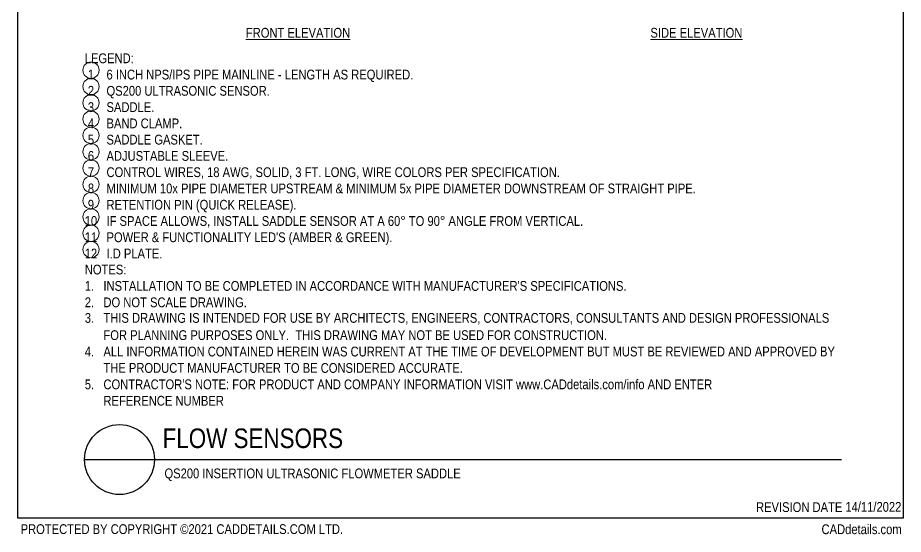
# Model space of a CAD drawing. Extents: x 0 to 216, y -4 to 280.
# Drawn here: x 0 to 216, y -3.9 to 122.1 of the extents above; entities that cross this region are included whole.
import ezdxf

# ---------------------------------------------------------------- set-up
doc = ezdxf.new("R2010")
doc.units = 0
doc.header["$LTSCALE"] = 10
doc.header["$MEASUREMENT"] = 0
doc.layers.get('0').update_dxf_attribs({"linetype": 'CONTINUOUS'})
for name, color, linetype, lineweight in [('CADdetails-1-ANNO', 41, 'CONTINUOUS', 5), ('CADdetails-5-MEDIUM', 4, 'CONTINUOUS', 18), ('CADdetails-6-HEAVY', 6, 'CONTINUOUS', 30), ('Company LOGO$0$CADdetails-1-ANNO', 41, 'CONTINUOUS', 5)]:
    doc.layers.add(name, color=color, linetype=linetype, lineweight=lineweight)
doc.layers.add('Company LOGO$0$CADdetails-9-TITLEBLOCK', color=7, linetype='CONTINUOUS')
doc.styles.add('CADdetails-DETAILTITLE', font='ARIALN.TTF', dxfattribs={"height": 4.77})
doc.styles.add('CADdetails-DIMENSIONS', font='ARIALN.TTF', dxfattribs={"height": 2.38})
doc.styles.add('CADdetails-NOTES', font='ARIALN.TTF', dxfattribs={"height": 2.38})
doc.styles.add('Company LOGO$0$CADdetails-DIMENSIONS', font='ARIALN.TTF', dxfattribs={"height": 2.38})
doc.styles.add('Company LOGO$0$CADdetails-NOTES', font='ARIALN.TTF', dxfattribs={"height": 2.38})

# ---------------------------------------------------------------- blocks, each defined once
blk = doc.blocks.new('*T1')
at = {"layer": 'CADdetails-5-MEDIUM', "transparency": 16777216, "insert": (0.06, -2), "char_height": 2.38, "width": 165.0809, "attachment_point": 4, "style": 'CADdetails-NOTES'}
blk.add_mtext('QS200 INSERTION ULTRASONIC FLOWMETER SADDLE', dxfattribs=at)
blk = doc.blocks.new('*T2')
at = {"layer": 'CADdetails-6-HEAVY', "transparency": 16777216, "insert": (0.06, -3.5), "char_height": 4.77, "width": 165.5323, "attachment_point": 4, "style": 'CADdetails-DETAILTITLE'}
blk.add_mtext('FLOW SENSORS', dxfattribs=at)
blk = doc.blocks.new('*T6')
at = {"layer": 'Company LOGO$0$CADdetails-1-ANNO', "transparency": 16777216, "char_height": 2.38, "width": 184.5948, "attachment_point": 4, "style": 'Company LOGO$0$CADdetails-NOTES'}
for s, insert in [('NOTES:', (0.06, -2)), ("1.   INSTALLATION TO BE COMPLETED IN ACCORDANCE WITH MANUFACTURER'S SPECIFICATIONS.", (0.06, -6)), ('2.   DO NOT SCALE DRAWING.', (0.06, -10)), ('3.   THIS DRAWING IS INTENDED FOR USE BY ARCHITECTS, ENGINEERS, CONTRACTORS, CONSULTANTS AND DESIGN PROFESSIONALS', (0.06, -14)), ('      FOR PLANNING PURPOSES ONLY.  THIS DRAWING MAY NOT BE USED FOR CONSTRUCTION.', (0.06, -18)), ('4.   ALL INFORMATION CONTAINED HEREIN WAS CURRENT AT THE TIME OF DEVELOPMENT BUT MUST BE REVIEWED AND APPROVED BY', (0.06, -22)), ('      THE PRODUCT MANUFACTURER TO BE CONSIDERED ACCURATE.', (0.06, -26)), ("5.   CONTRACTOR'S NOTE: FOR PRODUCT AND COMPANY INFORMATION VISIT www.CADdetails.com/info AND ENTER", (0.06, -30)), ('      REFERENCE NUMBER', (0.06, -34))]:
    blk.add_mtext(s, dxfattribs=dict(at, insert=insert))
blk = doc.blocks.new('*T7')
at = {"layer": 'Company LOGO$0$CADdetails-1-ANNO', "transparency": 16777216, "insert": (0.06, -2), "char_height": 2.38, "width": 19.4793, "attachment_point": 4, "style": 'Company LOGO$0$CADdetails-NOTES'}
blk.add_mtext('CADdetails.com', dxfattribs=at)
blk = doc.blocks.new('Company LOGO')
at = {"layer": 'Company LOGO$0$CADdetails-9-TITLEBLOCK'}
for p, q in [((0, 0), (0, 280)), ((216, 280), (216, 0)), ((216, 0), (0, 0))]:
    blk.add_line(p, q, dxfattribs=at)
for name, p in [('*T6', (16.3, 62.65)), ('*T7', (196, -0.69))]:
    blk.add_blockref(name, p)
at = {"layer": 'Company LOGO$0$CADdetails-1-ANNO', "char_height": 2.38, "attachment_point": 1}
for s, width, gutter_width, insert, style in [('REVISION DATE', 24.5006, 11.9, (180.08, 3.91), 'Company LOGO$0$CADdetails-NOTES'), ('14/11/2022', 13.6761, 23.85, (201.88, 3.98), 'Company LOGO$0$CADdetails-DIMENSIONS')]:
    blk.add_mtext_dynamic_manual_height_columns(s, width=width, gutter_width=gutter_width, heights=[0], dxfattribs=dict(at, insert=insert, style=style))
at = {"layer": 'Company LOGO$0$CADdetails-1-ANNO', "insert": (0.71, -1.45), "char_height": 2.38, "width": 82.1295, "attachment_point": 1, "style": 'Company LOGO$0$CADdetails-NOTES'}
blk.add_mtext('PROTECTED BY COPYRIGHT ©2021 CADDETAILS.COM LTD.', dxfattribs=at)

msp = doc.modelspace()

# ---------------------------------------------------------------- linework, layer by layer
at = {"layer": 'CADdetails-1-ANNO'}
for centre in [(17.878, 109.277), (17.878, 105.301), (17.878, 101.324), (17.878, 97.347), (17.878, 93.371), (17.878, 89.394), (17.878, 85.417), (17.878, 81.441), (17.878, 77.464), (17.878, 73.488), (17.878, 69.511), (17.878, 65.534)]:
    msp.add_circle(centre, 1.988, dxfattribs=at)
at = {"layer": 'CADdetails-6-HEAVY'}
msp.add_line((16.299, 14.322), (200.936, 14.322), dxfattribs=at)
msp.add_circle((24.826, 14.322), 8.527, dxfattribs=at)

# ---------------------------------------------------------------- block references
for name, p in [('Company LOGO', (0, 0)), ('*T2', (35.283, 22.987)), ('*T1', (35.735, 12.622))]:
    msp.add_blockref(name, p)

# ---------------------------------------------------------------- texts
at = {"layer": 'CADdetails-1-ANNO', "char_height": 2.38, "attachment_point": 1, "style": 'CADdetails-DIMENSIONS'}
for s, width, insert in [('\\pi0.63053;{\\LFRONT ELEVATION }', 26.25431, (55.017, 119.592)), ('\\pi0.90035;{\\LSIDE ELEVATION }', 23.87334, (153.427, 119.592))]:
    msp.add_mtext_dynamic_manual_height_columns(s, width=width, gutter_width=11.9, heights=[0], dxfattribs=dict(at, insert=insert))
at = {"layer": 'CADdetails-1-ANNO', "insert": (16.348, 63.378), "char_height": 2.38, "width": 197.18905, "attachment_point": 7, "style": 'CADdetails-NOTES'}
msp.add_mtext("LEGEND:\\P 1    6 INCH NPS/IPS PIPE MAINLINE - LENGTH AS REQUIRED.        \\P 2    QS200 ULTRASONIC SENSOR.        \\P 3    SADDLE.        \\P 4    BAND CLAMP.        \\P 5    SADDLE GASKET.        \\P 6    ADJUSTABLE SLEEVE.        \\P 7    CONTROL WIRES, 18 AWG, SOLID, 3 FT. LONG, WIRE COLORS PER SPECIFICATION.        \\P 8    MINIMUM 10x PIPE DIAMETER UPSTREAM & MINIMUM 5x PIPE DIAMETER DOWNSTREAM OF STRAIGHT PIPE.          \\P 9    RETENTION PIN (QUICK RELEASE).        \\P10   IF SPACE ALLOWS, INSTALL SADDLE SENSOR AT A 60° TO 90° ANGLE FROM VERTICAL.        \\P11   POWER & FUNCTIONALITY LED'S (AMBER & GREEN).        \\P12   I.D PLATE.", dxfattribs=at)

doc.saveas('drawing.dxf')
